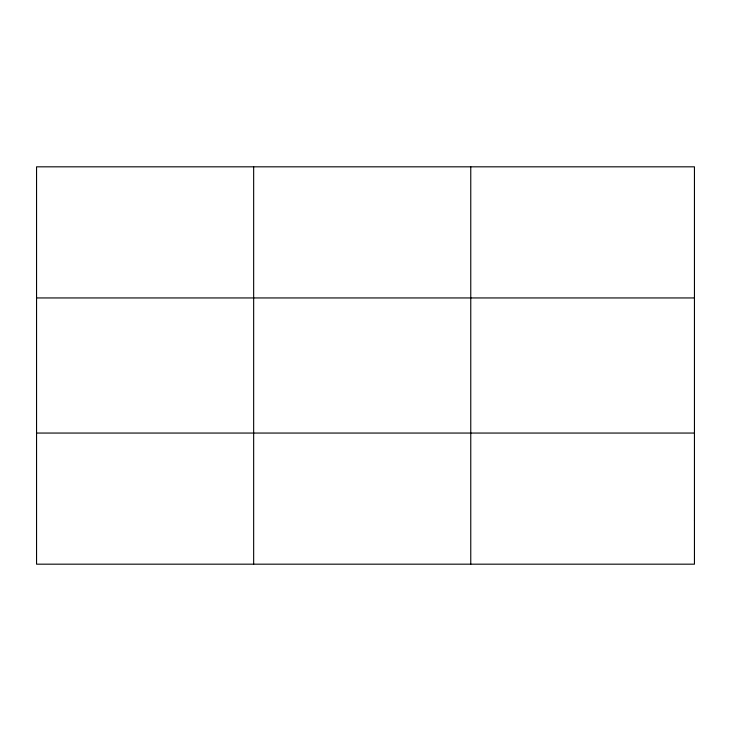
<?xml version="1.0" encoding="UTF-8"?>
<svg xmlns="http://www.w3.org/2000/svg" width="731" height="731" viewBox="0 0 731 731"><rect width="100%" height="100%" fill="white"/><g stroke="black" fill="none" stroke-linecap="round" stroke-linejoin="round"><path stroke-width="1.1" d="M253.657 564.177L253.657 166.823M470.764 564.177L470.764 166.823M36.55 297.946L694.45 297.946M36.55 433.054L694.45 433.054M694.45 520.463L694.45 564.177L36.55 564.177L36.55 166.823L694.45 166.823L694.45 520.463"/></g></svg>
